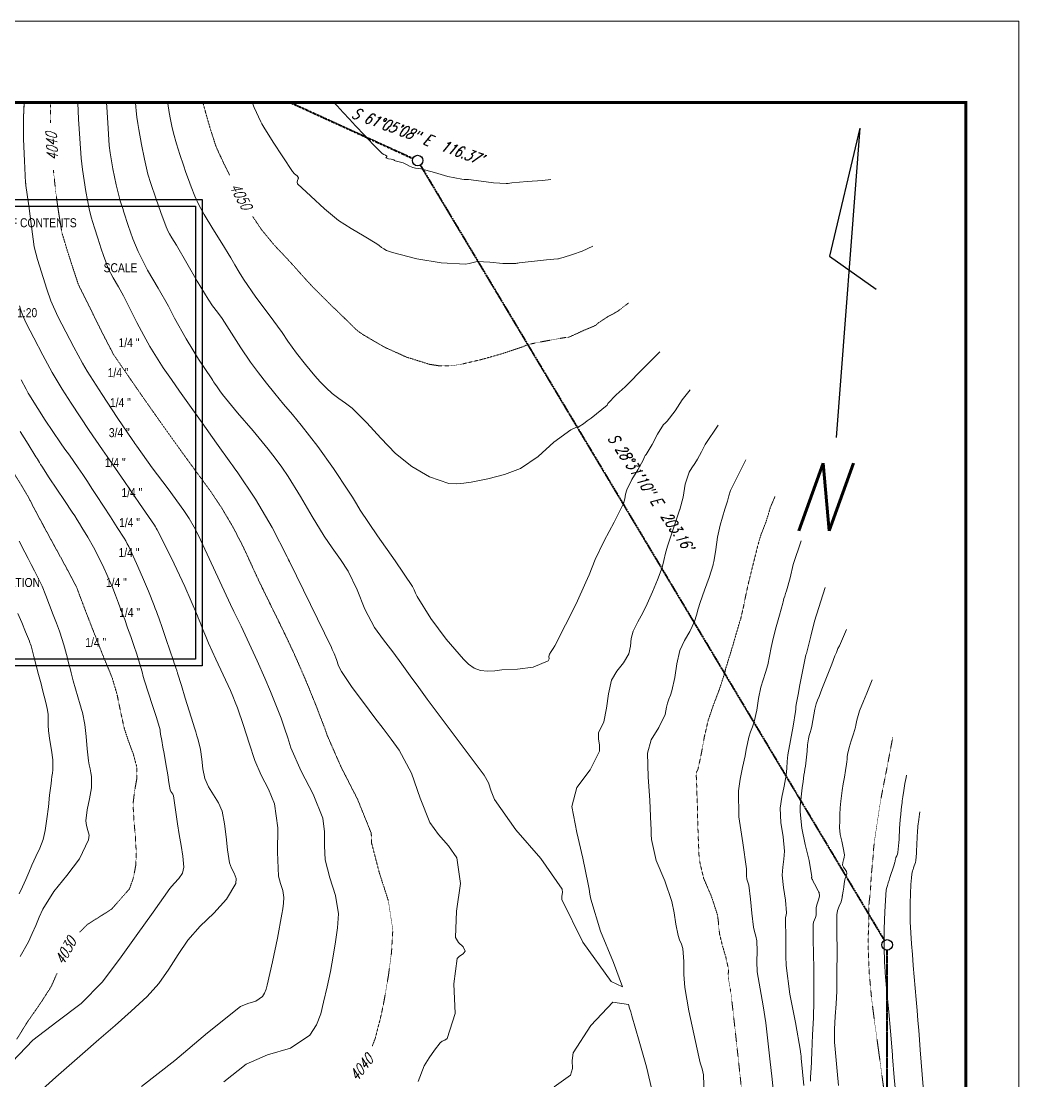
# Model space of a CAD drawing. Header units: inches. Extents: x 2775 to 17527, y 515 to 14737.
# Drawn here: x 7721 to 10382, y 5847 to 8675 of the extents above; entities that cross this region are included whole.
import ezdxf
from ezdxf.enums import TextEntityAlignment as Align

# ---------------------------------------------------------------- set-up
doc = ezdxf.new("R2010")
doc.units = ezdxf.units.IN
doc.header["$LTSCALE"] = 0.5
doc.header["$MEASUREMENT"] = 0
for name, pattern in [('CENTER', [2, 1.25, -0.25, 0.25, -0.25]), ('HIDDEN', [0.375, 0.25, -0.125]), ('HIDDEN2', [0.1875, 0.125, -0.0625]), ('PHANTOM', [2.5, 1.25, -0.25, 0.25, -0.25, 0.25, -0.25])]:
    doc.linetypes.add(name, pattern=pattern)
doc.layers.get('0').update_dxf_attribs({"linetype": 'CONTINUOUS'})
for name, color, linetype, lineweight in [('GRID', 1, 'CENTER', 35), ('V-BNDY', 3, 'PHANTOM', 40), ('VX-TOPO-MAJR', 1, 'HIDDEN', 20), ('VX-TOPO-MINR', 7, 'CONTINUOUS', 5)]:
    doc.layers.add(name, color=color, linetype=linetype, lineweight=lineweight)
for name, color, linetype in [('TEXT', 7, 'CONTINUOUS'), ('TITLE BLOCK', 7, 'CONTINUOUS'), ('VX-PINS', 7, 'HIDDEN2')]:
    doc.layers.add(name, color=color, linetype=linetype)
doc.styles.add('ARCHENTLTD', font='technical.ttf', dxfattribs={"height": 6})
doc.styles.add('EXIST', font='romans.shx', dxfattribs={"width": 0.75, "oblique": 20, "height": 12})

# ---------------------------------------------------------------- blocks, each defined once
blk = doc.blocks.new('F-LGPIN')
at = {"linetype": 'Continuous'}
blk.add_circle((0, 0), 0.0391, dxfattribs=at)

msp = doc.modelspace()

# ---------------------------------------------------------------- linework, layer by layer
at = {"layer": 'GRID', "color": 7, "linetype": 'Continuous', "ltscale": 75}
msp.add_line((9957.621, 8389.612), (9957.621, 8389.612), dxfattribs=at)
at = {"layer": 'TEXT', "color": 7, "linetype": 'Continuous', "ltscale": 75}
for p, q in [((9957.621, 8389.612), (9876.685, 8048.138)), ((9957.621, 8389.612), (9894.571, 7563.687)), ((9876.685, 8048.138), (10000.927, 7960.252))]:
    msp.add_line(p, q, dxfattribs=at)
at = {"layer": 'TEXT', "color": 7, "lineweight": 30, "ltscale": 75, "elevation": 3722.47}
for points in [[(7218.007, 8199.381), (8203.409, 8199.381), (8203.409, 6954.713), (7218.007, 6954.713)], [(7236.007, 8181.381), (8185.409, 8181.381), (8185.409, 6972.713), (7236.007, 6972.713)]]:
    msp.add_lwpolyline(points, close=True, dxfattribs=at)
at = {"layer": 'TITLE BLOCK', "color": 7, "linetype": 'Continuous', "lineweight": 0, "ltscale": 0.5}
for p, q in [((5101.51, 8675.201, 48504.865), (10381.605, 8675.201, 48504.865)), ((10381.605, 8675.201, 48504.865), (10381.605, 515.307, 48504.865))]:
    msp.add_line(p, q, dxfattribs=at)
at = {"layer": 'TITLE BLOCK', "color": 7, "linetype": 'Continuous', "lineweight": 30, "ltscale": 0.5, "const_width": 7.906, "elevation": 48504.865}
msp.add_lwpolyline([(5401.292, 1417.014), (10240.407, 1417.014), (10240.407, 658.065), (5244.269, 658.065), (5244.269, 8458.214), (10240.407, 8458.214), (10240.407, 1417.014)], dxfattribs=at)
at = {"layer": 'V-BNDY'}
for p, q in [((8438.626, 8458.167), (8765.252, 8308.99)), ((8785.098, 8291.062), (10023.02, 6221.553)), ((10029.327, 6195.668), (10029.327, 4150.394))]:
    msp.add_line(p, q, dxfattribs=at)
at = {"layer": 'VX-TOPO-MAJR'}
for points in [[(7799.004, 8459.798), (7798.508, 8451.351), (7798.512, 8419.245), (7799.212, 8403.678)], [(8205.052, 8459.692), (8212.505, 8431.535), (8225.712, 8385.856), (8240.367, 8340.545), (8240.432, 8340.366), (8240.503, 8340.19), (8240.579, 8340.015), (8259.016, 8299.832), (8276.449, 8264.329)], [(7816.301, 6133.789), (7800.051, 6097.453), (7770.054, 6050.853), (7737.872, 6005.163), (7708.654, 5958.001)]]:
    msp.add_lwpolyline(points, dxfattribs=at)
at = {"layer": 'VX-TOPO-MAJR', "flags": 128}
for points in [[(7806.691, 8277.179), (7806.801, 8275.713), (7812.376, 8222.498), (7819.767, 8169.472), (7828.297, 8116.555), (7828.8, 8113.718), (7829.386, 8110.9), (7830.098, 8108.107), (7843.895, 8062.074), (7858.616, 8016.421), (7873.74, 7970.864), (7873.776, 7970.755), (7873.813, 7970.646), (7873.856, 7970.538), (7873.935, 7970.385), (7874.024, 7970.237), (7874.109, 7970.087), (7904.288, 7909.893), (7933.902, 7849.356), (7964.926, 7789.515), (7966.736, 7786.321), (7968.642, 7783.185), (7970.654, 7780.116), (8011.005, 7721.242), (8051.666, 7662.616), (8092.757, 7604.288), (8111.34, 7578.193), (8129.959, 7552.125), (8148.599, 7526.074), (8174.132, 7490.985), (8199.895, 7456.062), (8225.435, 7420.942), (8257.059, 7373.659), (8285.836, 7324.57), (8311.917, 7273.994), (8327.214, 7241.269), (8342.121, 7208.386), (8357.392, 7175.679), (8380.74, 7127.848), (8404.224, 7080.077), (8427.463, 7032.181), (8439.602, 7006.399), (8451.452, 6980.484), (8463.088, 6954.459), (8486.752, 6898.99), (8509.186, 6843.028), (8530.883, 6786.778), (8532.788, 6781.328), (8534.532, 6775.822), (8536.329, 6770.346), (8574.575, 6683.266), (8618.019, 6598.056), (8653.667, 6509.624), (8655.003, 6500.285), (8654.898, 6490.722), (8655.351, 6481.276), (8675.344, 6404.123), (8700.076, 6327.394), (8711.891, 6249.801), (8708.425, 6189.626), (8700.383, 6129.246), (8690.088, 6068.757), (8686.534, 6049.839), (8682.612, 6031.131), (8678.362, 6012.43), (8665.235, 5961.043), (8656.683, 5938.282)], [(7438.56, 8247.445), (7439.369, 8229.132), (7440.513, 8200.276), (7441.077, 8178.1), (7441.602, 8155.922), (7442.22, 8133.74), (7442.684, 8123.054), (7443.352, 8112.379), (7444.152, 8101.716), (7447.155, 8068.538), (7450.713, 8035.406), (7454.538, 8002.296), (7458.157, 7974.428), (7462.416, 7946.652), (7467.185, 7918.93), (7470.642, 7902.094), (7475.201, 7885.531), (7481.267, 7869.415), (7500.356, 7827.597), (7520.354, 7786.462), (7541.068, 7745.66), (7555.795, 7717.06), (7570.626, 7688.531), (7585.773, 7660.158), (7606.394, 7623.054), (7627.544, 7586.263), (7649.025, 7549.663), (7678.332, 7503.19), (7708.528, 7457.259), (7736.814, 7410.198), (7745.814, 7393.284), (7754.592, 7376.253), (7763.433, 7359.26), (7798.371, 7294.664), (7833.653, 7230.235), (7868.165, 7165.312), (7868.782, 7163.99), (7869.319, 7162.632), (7869.814, 7161.259), (7870.462, 7159.307), (7871.083, 7157.347), (7871.751, 7155.404), (7894.21, 7096.169), (7917.174, 7037.125), (7940.352, 6978.175), (7948.143, 6959.351), (7956.157, 6940.615), (7963.73, 6921.691), (7976.559, 6877.586), (7985.75, 6832.403), (7995.581, 6787.634), (8006.832, 6753.552), (8019.458, 6719.675), (8028.877, 6685.392), (8028.915, 6652.56), (8022.867, 6619.121), (8019.055, 6585.761), (8021.3, 6541.541), (8025.406, 6497.135), (8027.749, 6452.638), (8026.075, 6421.226), (8020.278, 6390.218), (8009.739, 6359.677), (7961.789, 6305.15), (7897.903, 6264.778), (7876.726, 6243.657)], [(8338.18, 8153.696), (8361.557, 8118.92), (8395.686, 8077.528), (8409.409, 8062.952), (8423.207, 8048.5), (8436.858, 8033.918), (8458.566, 8009.733), (8480.189, 7985.459), (8502.331, 7961.665), (8535.183, 7928.807), (8568.642, 7896.56), (8601.986, 7864.212), (8605.314, 7860.861), (8608.615, 7857.482), (8611.948, 7854.125), (8619.033, 7847.964), (8626.692, 7842.492), (8634.709, 7837.291), (8690.365, 7804.86), (8748.276, 7778.623), (8810.05, 7759.346), (8837.823, 7755.052), (8865.514, 7755.177), (8892.671, 7759.156), (8948.435, 7772.241), (9003.867, 7787.814), (9058.73, 7806.184), (9062.96, 7808.03), (9067.106, 7810.018), (9071.401, 7811.584), (9081.345, 7814.008), (9091.343, 7816.157), (9101.381, 7818.138), (9124.158, 7822.419), (9146.954, 7826.542), (9169.764, 7830.548), (9173.416, 7830.838), (9177.091, 7830.966), (9180.66, 7831.692), (9194.089, 7837.268), (9207.147, 7843.425), (9220.228, 7849.491), (9231.077, 7854.089), (9241.97, 7858.617), (9252.779, 7863.355), (9255.154, 7865.078), (9257.176, 7867.324), (9259.246, 7869.416), (9284.207, 7885.754), (9310.99, 7900.366), (9340.163, 7922.665)], [(9649.613, 5589.565), (9649.059, 5599.277), (9648.866, 5610.071), (9648.94, 5620.87), (9648.91, 5631.672), (9647.894, 5693.447), (9646.242, 5755.187), (9642.526, 5816.789), (9640.319, 5840.566), (9637.855, 5864.326), (9635.308, 5888.078), (9628.47, 5951.227), (9621.451, 6014.351), (9614.297, 6077.448), (9612.109, 6092.082), (9609.421, 6106.649), (9607.011, 6121.241), (9606.65, 6130.054), (9607.012, 6138.931), (9606.657, 6147.745), (9600.027, 6177.942), (9591.07, 6207.722), (9583.654, 6237.714), (9581.562, 6254.756), (9580.218, 6271.97), (9578.091, 6289.012), (9561.921, 6338.795), (9540.997, 6387.558), (9529.065, 6437.972), (9526.15, 6508.08), (9524.217, 6578.288), (9521.986, 6648.479), (9521.644, 6654.879), (9521.257, 6661.277), (9521.017, 6667.683), (9522.023, 6671.274), (9524.137, 6674.63), (9525.82, 6678.118), (9535.095, 6721.735), (9543.025, 6765.921), (9553.198, 6809.434), (9567.781, 6851.986), (9583.854, 6894.176), (9597.635, 6937.011), (9598.151, 6939.597), (9598.553, 6942.213), (9599.123, 6944.787), (9605.594, 6966.027), (9612.222, 6987.224), (9618.691, 7008.465), (9624.787, 7029.45), (9630.812, 7050.46), (9636.921, 7071.441), (9637.865, 7074.208), (9638.892, 7076.948), (9639.784, 7079.731), (9647.506, 7113.133), (9654.186, 7146.775), (9661.583, 7180.249), (9668.227, 7206.71), (9674.883, 7233.169), (9681.549, 7259.626), (9683.923, 7269.032), (9686.307, 7278.436), (9688.718, 7287.834), (9694.128, 7304.818), (9700.62, 7321.465), (9706.986, 7338.112), (9713.477, 7358.458), (9719.467, 7379.011), (9731.465, 7406.492)], [(10045.532, 6764.617), (10042.464, 6748.201), (10035.666, 6712.093), (10028.749, 6676.01), (10028.057, 6672.483), (10027.365, 6668.955), (10026.676, 6665.428), (10021.128, 6637.446), (10015.692, 6609.444), (10010.81, 6581.343), (10009.967, 6575.818), (10009.161, 6570.288), (10008.352, 6564.758), (10004.339, 6538.206), (10000.301, 6511.658), (9996.357, 6485.093), (9994.265, 6465.496), (9992.949, 6445.812), (9991.356, 6426.155), (9990.777, 6420.889), (9990.182, 6415.624), (9989.608, 6410.357), (9989.317, 6407.511), (9989.041, 6404.663), (9988.781, 6401.814), (9987.579, 6385.003), (9986.675, 6368.169), (9985.655, 6351.349), (9984.395, 6339.534), (9982.857, 6327.741), (9981.829, 6315.906), (9981.753, 6307.846), (9981.96, 6299.784), (9982.067, 6291.727), (9981.202, 6262.121), (9979.974, 6232.504), (9979.632, 6202.893), (9982.635, 6135.605), (9988.755, 6068.454), (9997.187, 6001.569), (9998.792, 5990.523), (10000.44, 5979.484), (10002.012, 5968.434), (10012.26, 5893.526), (10022.38, 5818.599), (10031.825, 5743.586), (10032.137, 5740.95), (10032.447, 5738.314), (10032.757, 5735.678), (10032.897, 5734.486), (10033.036, 5733.293), (10033.176, 5732.1), (10042.196, 5654.258), (10050.695, 5576.364), (10058.122, 5498.389), (10062.521, 5431.613), (10064.501, 5379.266)]]:
    msp.add_lwpolyline(points, dxfattribs=at)
at = {"layer": 'VX-TOPO-MINR', "ltscale": 50}
for points in [[(7728.945, 8458.897), (7726.58, 8418.581), (7726.586, 8360.338), (7729.201, 8302.194), (7732.5, 8244.076), (7732.531, 8243.357), (7732.568, 8242.639), (7732.637, 8241.925), (7732.873, 8240.156), (7733.113, 8238.389), (7733.353, 8236.621), (7740.716, 8182.07), (7748.108, 8127.524), (7755.656, 8072.996), (7759.274, 8055.995), (7764.406, 8039.312), (7769.75, 8022.673), (7779.065, 7991.127), (7788.79, 7959.744), (7800, 7928.8), (7818.703, 7886.835), (7839.541, 7845.966), (7861.16, 7805.447), (7872.515, 7783.837), (7884.075, 7762.365), (7896.45, 7741.351), (7936.316, 7679.073), (7977.053, 7617.423), (8018.416, 7556.191), (8019.323, 7554.858), (8020.231, 7553.527), (8021.141, 7552.196), (8023.701, 7548.467), (8026.268, 7544.742), (8028.838, 7541.02), (8070.264, 7483.502), (8112.724, 7426.716), (8154.374, 7369.253), (8168.724, 7347.547), (8181.936, 7325.146), (8193.916, 7302.064), (8222.475, 7240.97), (8250.304, 7179.581), (8278.813, 7118.522), (8288.198, 7099.296), (8297.637, 7080.094), (8306.979, 7060.842), (8328.735, 7014.632), (8349.974, 6968.184), (8370.831, 6921.538), (8385.927, 6886.15), (8400.239, 6850.448), (8414.082, 6814.562), (8423.188, 6788.514), (8431.525, 6762.191), (8440.117, 6736.014), (8467.722, 6673.161), (8499.08, 6611.657), (8524.81, 6547.828), (8530.031, 6511.331), (8529.62, 6473.955), (8531.392, 6437.043), (8543.844, 6388.99), (8559.247, 6341.202), (8566.606, 6292.876), (8564.447, 6255.397), (8559.439, 6217.791), (8553.027, 6180.118), (8545.268, 6138.827), (8536.71, 6097.995), (8527.434, 6057.178), (8519.522, 6026.209), (8508.327, 5996.413), (8490.708, 5968.895), (8438.735, 5934.08), (8377.485, 5915.923), (8320.659, 5891.313), (8261.414, 5844.534)], [(7871.545, 8456.893), (7873.85, 8413.954), (7877.063, 8361.699), (7880.965, 8309.502), (7884.089, 8279.685), (7888.23, 8249.975), (7893.009, 8220.325), (7897.089, 8197.347), (7901.833, 8174.523), (7907.597, 8151.903), (7916.036, 8123.748), (7925.04, 8095.825), (7934.291, 8067.96), (7940.096, 8050.242), (7946.154, 8032.625), (7953.076, 8015.307), (7965.838, 7990.511), (7980.15, 7966.56), (7993.959, 7942.36), (8011.715, 7906.944), (8029.139, 7871.327), (8047.393, 7836.119), (8063.919, 7806.939), (8081.331, 7778.293), (8099.716, 7750.259), (8121.2, 7718.911), (8142.85, 7687.696), (8164.729, 7656.64), (8202.951, 7602.969), (8241.245, 7549.353), (8279.584, 7495.771), (8285.204, 7488.048), (8290.874, 7480.361), (8296.496, 7472.631), (8345.284, 7399.684), (8389.68, 7323.951), (8429.917, 7245.925), (8431.954, 7241.568), (8433.938, 7237.191), (8435.971, 7232.837), (8473.282, 7156.4), (8510.811, 7080.059), (8547.948, 7003.52), (8550.459, 6998.161), (8552.91, 6992.774), (8555.346, 6987.381), (8561.51, 6971.116), (8567.235, 6954.659), (8574.863, 6939.107), (8603.503, 6897.125), (8633.773, 6856.484), (8664.254, 6815.995), (8685.762, 6787.294), (8707.416, 6758.703), (8728.793, 6729.911), (8761.492, 6668.296), (8785.024, 6601.477), (8810.996, 6536.817), (8833.45, 6504.547), (8860.035, 6474.236), (8882.339, 6441.827), (8892.537, 6373.87), (8881.338, 6300.217), (8879.106, 6229.58), (8887.219, 6216.424), (8899.298, 6204.42), (8904.825, 6192.599), (8899.624, 6185.879), (8890.161, 6180.073), (8883.244, 6173.677), (8875.107, 6106.016), (8877.999, 6026.813), (8856.788, 5959.53), (8850.868, 5955.562), (8843.774, 5952.789), (8837.87, 5948.686), (8822.77, 5928.857), (8808.65, 5908.121), (8795.622, 5886.747), (8779.214, 5845.083)], [(7948.201, 8458.281), (7949.668, 8432.072), (7952.235, 8389.024), (7953.148, 8373.776), (7954.099, 8358.53), (7955.13, 8343.291), (7955.768, 8336.869), (7956.676, 8330.476), (7957.722, 8324.095), (7965.377, 8280.975), (7974.279, 8238.145), (7985.097, 8195.7), (7988.177, 8185.422), (7991.464, 8175.228), (7994.841, 8165.056), (8006.415, 8129.73), (8018.494, 8094.605), (8032.295, 8060.076), (8057.74, 8010.636), (8086.276, 7962.884), (8113.81, 7914.634), (8119.143, 7903.996), (8124.376, 7893.298), (8129.859, 7882.722), (8161.102, 7827.556), (8194.021, 7773.401), (8228.777, 7720.401), (8231.4, 7716.584), (8234.043, 7712.783), (8236.701, 7708.991), (8243.747, 7699), (8250.84, 7689.045), (8258.01, 7679.145), (8297.529, 7629.685), (8339.132, 7581.857), (8379.617, 7533.093), (8397.872, 7509.061), (8415.54, 7484.608), (8432.487, 7459.64), (8465.308, 7406.967), (8496.929, 7353.576), (8529.139, 7300.606), (8550.181, 7269.273), (8572, 7238.417), (8593.08, 7207.112), (8617.239, 7157.429), (8637.303, 7105.447), (8663.352, 7056.983), (8687.48, 7024.18), (8711.835, 6991.549), (8736.007, 6958.785), (8758.538, 6927.766), (8781.056, 6896.735), (8803.585, 6865.714), (8854.119, 6797.835), (8905.323, 6730.447), (8955.874, 6662.585), (8966.763, 6642.067), (8974.6, 6619.816), (8983.248, 6598.283), (9039.923, 6516.831), (9107.026, 6440.324), (9163.325, 6358.519), (9164.497, 6349.728), (9162.881, 6340.195), (9162.903, 6330.85), (9218.57, 6216.945), (9294.382, 6112.38), (9324.824, 6098.029), (9300.845, 6162.949), (9266.304, 6246.068), (9240.304, 6331.551), (9237.802, 6345.105), (9235.348, 6358.664), (9232.847, 6372.213), (9218.475, 6441.303), (9203.149, 6510.203), (9189.344, 6579.086), (9202.382, 6629.631), (9238.236, 6677.067), (9263.421, 6726.409), (9262.947, 6742.647), (9260.185, 6759.469), (9260.934, 6775.716), (9265.031, 6785.591), (9270.191, 6795.194), (9274.412, 6805.003), (9281.935, 6841.816), (9286.91, 6879.771), (9295.498, 6916.478), (9309.357, 6940.555), (9327.265, 6962.852), (9341.354, 6986.8), (9345.744, 7006.875), (9348.114, 7027.704), (9353.409, 7047.542), (9365.524, 7071.933), (9378.475, 7096.005), (9390.507, 7120.503), (9404.555, 7152.387), (9418.009, 7184.534), (9429.925, 7217.297), (9435.089, 7236.086), (9439.413, 7255.09), (9444.307, 7273.916), (9454.86, 7306.1), (9466.098, 7338.098), (9476.878, 7370.2), (9476.972, 7370.573), (9477.049, 7370.952), (9477.144, 7371.326), (9477.232, 7371.511), (9477.346, 7371.685), (9477.445, 7371.866), (9486.139, 7404.909), (9491.877, 7439.188), (9502.624, 7471.522), (9509.705, 7483.377), (9517.49, 7494.836), (9525.008, 7506.35), (9535.559, 7525.712), (9545.441, 7545.587), (9580.06, 7596.908)], [(8025.231, 8457.517), (8027.259, 8435.601), (8029.282, 8418.979), (8031.666, 8402.394), (8034.364, 8385.84), (8041.34, 8346.099), (8049.155, 8306.561), (8058.627, 8267.339), (8061.11, 8258.751), (8063.805, 8250.243), (8066.602, 8241.76), (8079.584, 8203.164), (8093.021, 8164.754), (8107.115, 8126.531), (8109.764, 8120.003), (8112.741, 8113.624), (8116.102, 8107.437), (8122.189, 8097.401), (8128.404, 8087.459), (8134.54, 8077.474), (8162.622, 8029.321), (8190.383, 7980.954), (8219.062, 7933.133), (8231.147, 7915.648), (8244.072, 7898.734), (8256.648, 7881.589), (8281.886, 7842.635), (8306.494, 7803.227), (8332.458, 7764.726), (8353.516, 7736.565), (8375.173, 7708.872), (8397.173, 7681.444), (8420.549, 7653.252), (8444.21, 7625.302), (8467.48, 7597.003), (8511.503, 7539.746), (8553.618, 7481.098), (8594.009, 7421.218), (8604.517, 7404.353), (8614.641, 7387.26), (8624.954, 7370.3), (8670.855, 7301.949), (8718.452, 7234.639), (8764.436, 7166.35), (8768.953, 7157.653), (8772.741, 7148.548), (8776.951, 7139.614), (8813.241, 7080.97), (8854.454, 7025.823), (8900.669, 6972.401), (8913.845, 6959.145), (8928.488, 6948.312), (8945.401, 6941.727), (8964.603, 6939.993), (8983.633, 6941.389), (9002.581, 6943.617), (9044.384, 6946.152), (9085.854, 6951.338), (9126.102, 6967.933), (9128.775, 6972.947), (9128.469, 6979.474), (9129.418, 6985.465), (9134.372, 6992.985), (9139.589, 7000.447), (9144.254, 7008.217), (9172.796, 7064.15), (9200.663, 7120.499), (9226.973, 7177.606), (9235.344, 7197.799), (9243.329, 7218.141), (9251.563, 7238.353), (9275.969, 7288.622), (9302.586, 7337.932), (9327.312, 7388.022), (9330.703, 7400.103), (9332.658, 7412.689), (9335.993, 7424.79), (9349.749, 7451.585), (9365.37, 7477.535), (9380.029, 7503.771), (9381.653, 7507.866), (9383.049, 7512.092), (9384.827, 7516.14), (9385.791, 7517.117), (9387.023, 7517.867), (9388.084, 7518.76), (9403.816, 7544.925), (9417.605, 7572.826), (9434.247, 7598.487), (9437.42, 7601.78), (9440.827, 7604.892), (9444.122, 7608.077), (9464.969, 7635.164), (9483.631, 7664.22), (9505.183, 7691.077)], [(8337.647, 8456.296), (8341.943, 8445), (8359.572, 8406.2), (8362.26, 8401.351), (8365.155, 8396.638), (8368.107, 8391.952), (8393.197, 8352.326), (8418.718, 8313.029), (8444.346, 8274.021), (8450.024, 8268.169), (8456.363, 8262.792), (8460.11, 8256.699), (8460.031, 8255.949), (8459.697, 8255.155), (8459.398, 8254.358), (8457.977, 8249.849), (8456.757, 8245.27), (8457.243, 8241.11), (8457.344, 8241.01), (8457.488, 8240.941), (8457.623, 8240.863), (8493.585, 8208.11), (8529.301, 8174.383), (8567.318, 8143.625), (8601.026, 8121.967), (8635.6, 8101.58), (8669.666, 8080.555), (8675.79, 8076.158), (8681.802, 8071.57), (8688.062, 8067.241), (8695.426, 8063.431), (8703.182, 8060.553), (8711.263, 8058.093), (8775.992, 8041.331), (8840.631, 8030.27), (8905.421, 8026.38), (8915.872, 8028.144), (8926.208, 8031.496), (8936.661, 8033.62), (8971.04, 8032.161), (9005.608, 8028.379), (9039.887, 8028.681), (9042.778, 8029.191), (9045.665, 8029.796), (9048.572, 8030.257), (9073.005, 8032.82), (9097.442, 8035.365), (9121.875, 8037.952), (9131.851, 8039.032), (9141.827, 8040.116), (9151.803, 8041.198), (9153.018, 8041.291), (9154.234, 8041.365), (9155.445, 8041.503), (9159.009, 8042.318), (9162.505, 8043.407), (9165.998, 8044.534), (9191.572, 8052.665), (9217.013, 8061.065), (9245.17, 8074.335)], [(8552.747, 8460.827), (8563.536, 8449.181), (8579.892, 8431.258), (8596.284, 8413.376), (8612.707, 8395.515), (8636.082, 8370.703), (8659.866, 8346.287), (8683.692, 8322.171), (8687.712, 8319.408), (8692.29, 8317.332), (8696.383, 8314.971), (8695.918, 8313.517), (8693.982, 8311.728), (8693.641, 8310.336), (8700.259, 8308.094), (8707.573, 8307.246), (8714.217, 8305.404), (8715.469, 8304.531), (8716.713, 8303.528), (8718.059, 8302.737), (8725.237, 8300.715), (8732.674, 8299.338), (8739.87, 8297.403), (8748.417, 8293.053), (8756.766, 8288.047), (8765.609, 8284.368), (8772.495, 8283.126), (8779.474, 8282.337), (8786.379, 8281.266), (8822.721, 8271.511), (8858.948, 8260.751), (8895.803, 8253.225), (8901.787, 8252.787), (8907.791, 8252.638), (8913.779, 8252.38), (8947.245, 8248.227), (8980.712, 8243.425), (9014.258, 8241.931), (9019.186, 8242.35), (9024.099, 8242.979), (9029.019, 8243.532), (9070.211, 8246.995), (9111.415, 8250.442), (9133.321, 8252.916)], [(7728.621, 8453.361), (7726.58, 8418.581), (7726.586, 8360.338), (7729.201, 8302.194), (7732.5, 8244.076), (7732.531, 8243.357), (7732.568, 8242.639), (7732.637, 8241.925), (7732.873, 8240.156), (7733.113, 8238.389), (7733.353, 8236.621), (7740.716, 8182.07), (7748.108, 8127.524), (7755.656, 8072.996), (7759.274, 8055.995), (7764.406, 8039.312), (7769.75, 8022.673), (7779.065, 7991.127), (7788.79, 7959.744), (7800, 7928.8), (7818.703, 7886.835), (7839.541, 7845.966), (7861.16, 7805.447), (7872.515, 7783.837), (7884.075, 7762.365), (7896.45, 7741.351), (7936.316, 7679.073), (7977.053, 7617.423), (8018.416, 7556.191), (8019.323, 7554.858), (8020.231, 7553.527), (8021.141, 7552.196), (8023.701, 7548.467), (8026.268, 7544.742), (8028.838, 7541.02), (8070.264, 7483.502), (8112.724, 7426.716), (8154.374, 7369.253), (8168.724, 7347.547), (8181.936, 7325.146), (8193.916, 7302.064), (8222.475, 7240.97), (8250.304, 7179.581), (8278.813, 7118.522), (8288.198, 7099.296), (8297.637, 7080.094), (8306.979, 7060.842), (8328.735, 7014.632), (8349.974, 6968.184), (8370.831, 6921.538), (8385.927, 6886.15), (8400.239, 6850.448), (8414.082, 6814.562), (8423.188, 6788.514), (8431.525, 6762.191), (8440.117, 6736.014), (8467.722, 6673.161), (8499.08, 6611.657), (8524.81, 6547.828), (8530.031, 6511.331), (8529.62, 6473.955), (8531.392, 6437.043), (8543.844, 6388.99), (8559.247, 6341.202), (8566.606, 6292.876), (8564.447, 6255.397), (8559.439, 6217.791), (8553.027, 6180.118), (8545.268, 6138.827), (8536.71, 6097.995), (8527.434, 6057.178), (8519.522, 6026.209), (8508.327, 5996.413), (8490.708, 5968.895), (8438.735, 5934.08), (8377.485, 5915.923), (8320.659, 5891.313), (8261.414, 5844.534)], [(8111.701, 8455.102), (8115.515, 8431.7), (8118.756, 8413.234), (8122.387, 8394.863), (8126.788, 8376.639), (8135.115, 8347.847), (8144.147, 8319.321), (8153.525, 8290.883), (8160.004, 8271.62), (8166.71, 8252.45), (8173.744, 8233.374), (8183.974, 8208.161), (8195.472, 8183.523), (8208.454, 8159.627), (8231.966, 8120.863), (8255.969, 8082.465), (8279.666, 8043.9), (8290.852, 8024.72), (8301.909, 8005.455), (8313.332, 7986.407), (8346.595, 7938.284), (8382.168, 7891.732), (8416.78, 7844.544), (8421.905, 7836.73), (8426.904, 7828.825), (8432.048, 7821.007), (8454.768, 7789.532), (8478.683, 7758.971), (8503.533, 7729.012), (8518.39, 7712.454), (8534.031, 7696.708), (8550.338, 7681.62), (8567.708, 7668.01), (8585.906, 7655.465), (8603.511, 7642.293), (8642.866, 7603.637), (8679.575, 7561.854), (8719.213, 7521.747), (8762.631, 7487.09), (8809.688, 7459.188), (8861.557, 7441.703), (8881.416, 7440.031), (8901.196, 7441.813), (8920.728, 7445.205), (8965.308, 7453.822), (9009.446, 7464.918), (9052.578, 7481.139), (9099.557, 7512.912), (9141.281, 7551.412), (9186.648, 7584.491), (9192.499, 7587.347), (9198.485, 7589.881), (9204.575, 7592.13), (9206.176, 7592.445), (9207.812, 7592.637), (9209.326, 7593.169), (9220.112, 7600.381), (9230.411, 7608.137), (9240.62, 7616.084), (9255.133, 7627.262), (9269.437, 7638.611), (9283.355, 7650.472), (9284.302, 7651.782), (9284.98, 7653.306), (9285.81, 7654.711), (9307.786, 7677.523), (9331.393, 7699.08), (9354.216, 7721.147), (9356.288, 7723.839), (9358.142, 7726.727), (9424.398, 7792.676)], [(7716.514, 7915.85), (7721.003, 7901.364), (7726.177, 7887.081), (7734.81, 7867.711), (7744.429, 7848.846), (7754.407, 7830.143), (7778.71, 7783.896), (7803.449, 7737.942), (7829.934, 7692.968), (7853.601, 7655.995), (7877.785, 7619.396), (7902.341, 7583.044), (7920.148, 7556.909), (7937.969, 7530.784), (7955.803, 7504.67), (7995.865, 7446.41), (8036.072, 7388.25), (8076.127, 7329.963), (8078.69, 7325.933), (8081.046, 7321.775), (8083.279, 7317.54), (8121.363, 7242.172), (8157.431, 7165.96), (8190.719, 7088.497), (8193.119, 7082.359), (8195.456, 7076.199), (8197.855, 7070.063), (8205.339, 7051.647), (8212.923, 7033.272), (8220.661, 7014.961), (8239.655, 6972.713), (8259.348, 6930.778), (8278.573, 6888.617), (8285.074, 6873.3), (8291.279, 6857.863), (8297.28, 6842.347), (8313.589, 6795.699), (8328.517, 6748.56), (8343.905, 6701.681), (8360.87, 6663.055), (8380.141, 6625.258), (8395.953, 6586.032), (8405.06, 6522.377), (8404.343, 6457.189), (8407.433, 6392.809), (8412.344, 6373.857), (8418.419, 6355.01), (8421.321, 6335.95), (8420.47, 6321.169), (8418.494, 6306.337), (8415.966, 6291.479), (8404.003, 6227.814), (8390.807, 6164.859), (8376.505, 6101.926), (8373.81, 6091.375), (8369.996, 6081.224), (8363.993, 6071.849), (8346.287, 6059.988), (8325.42, 6053.803), (8306.06, 6045.418), (8217.402, 5975.416), (8130.641, 5901.059), (8041.32, 5831.753)], [(7716.514, 7915.85), (7721.003, 7901.364), (7726.177, 7887.081), (7734.81, 7867.711), (7744.429, 7848.846), (7754.407, 7830.143), (7778.71, 7783.896), (7803.449, 7737.942), (7829.934, 7692.968), (7853.601, 7655.995), (7877.785, 7619.396), (7902.341, 7583.044), (7920.148, 7556.909), (7937.969, 7530.784), (7955.803, 7504.67), (7995.865, 7446.41), (8036.072, 7388.25), (8076.127, 7329.963), (8078.69, 7325.933), (8081.046, 7321.775), (8083.279, 7317.54), (8121.363, 7242.172), (8157.431, 7165.96), (8190.719, 7088.497), (8193.119, 7082.359), (8195.456, 7076.199), (8197.855, 7070.063), (8205.339, 7051.647), (8212.923, 7033.272), (8220.661, 7014.961), (8239.655, 6972.713), (8259.348, 6930.778), (8278.573, 6888.617), (8285.074, 6873.3), (8291.279, 6857.863), (8297.28, 6842.347), (8313.589, 6795.699), (8328.517, 6748.56), (8343.905, 6701.681), (8360.87, 6663.055), (8380.141, 6625.258), (8395.953, 6586.032), (8405.06, 6522.377), (8404.343, 6457.189), (8407.433, 6392.809), (8412.344, 6373.857), (8418.419, 6355.01), (8421.321, 6335.95), (8420.47, 6321.169), (8418.494, 6306.337), (8415.966, 6291.479), (8404.003, 6227.814), (8390.807, 6164.859), (8376.505, 6101.926), (8373.81, 6091.375), (8369.996, 6081.224), (8363.993, 6071.849), (8346.287, 6059.988), (8325.42, 6053.803), (8306.06, 6045.418), (8217.402, 5975.416), (8130.641, 5901.059), (8041.32, 5831.753)], [(9542.184, 5807.297), (9540.643, 5863.219), (9536.651, 5879.054), (9532.071, 5894.777), (9527.933, 5910.594), (9514.503, 5972.086), (9501.909, 6033.813), (9490.4, 6095.688), (9487.88, 6130.493), (9488.268, 6165.655), (9485.354, 6200.404), (9481.704, 6212.07), (9476.826, 6223.402), (9472.848, 6234.957), (9466.927, 6265.206), (9462.032, 6295.785), (9456.146, 6326.034), (9437.049, 6380.808), (9414.71, 6434.9), (9401.924, 6490.785), (9401.284, 6504.647), (9400.933, 6518.537), (9400.523, 6532.424), (9397.151, 6595.5), (9393.341, 6658.562), (9390.975, 6721.7), (9400.888, 6757.098), (9421.723, 6790.179), (9438.31, 6824.555), (9440.426, 6834.521), (9442.235, 6844.617), (9444.566, 6854.558), (9448.298, 6865.702), (9452.407, 6876.753), (9456.173, 6887.883), (9463.884, 6923.726), (9469.379, 6960.215), (9477.62, 6995.947), (9489.689, 7021.872), (9504.555, 7046.678), (9516.601, 7072.611), (9521.628, 7089.584), (9526.328, 7106.677), (9531.374, 7123.646), (9543.15, 7156.948), (9555.376, 7190.136), (9565.979, 7223.832), (9566.239, 7224.943), (9566.464, 7226.062), (9566.704, 7227.177), (9567.126, 7228.869), (9567.562, 7230.559), (9567.981, 7232.252), (9573.633, 7265.019), (9577.991, 7298.061), (9584.93, 7330.499), (9591.357, 7351.816), (9597.841, 7373.114), (9604.316, 7394.412), (9608.568, 7408.524), (9612.806, 7422.641), (9653.675, 7504.324)], [(9729.012, 5796.613), (9723.336, 5851.355), (9717.467, 5906.081), (9714.015, 5937.959), (9710.472, 5969.825), (9706.86, 6001.676), (9700.041, 6047.279), (9691.664, 6092.673), (9684.154, 6138.145), (9683.03, 6165.609), (9684.157, 6193.273), (9683.052, 6220.739), (9680.348, 6233.057), (9676.694, 6245.204), (9673.669, 6257.439), (9669.128, 6294.433), (9666.211, 6331.802), (9661.592, 6368.796), (9659.878, 6374.27), (9657.642, 6379.631), (9656.207, 6385.16), (9655.673, 6394.487), (9655.575, 6403.85), (9655.264, 6413.198), (9645.881, 6482.245), (9634.911, 6551.185), (9633.996, 6620.753), (9638.739, 6652.316), (9644.921, 6683.346), (9651.413, 6714.346), (9654.775, 6731.035), (9658.21, 6747.692), (9661.83, 6764.31), (9666.163, 6778.189), (9671.549, 6791.765), (9676.195, 6805.55), (9682.547, 6836.226), (9687.546, 6867.243), (9693.867, 6897.925), (9699.797, 6917.64), (9706.312, 6937.214), (9712.019, 6956.996), (9716.864, 6980.387), (9721.132, 7003.921), (9726.267, 7027.25), (9734.804, 7058.789), (9743.576, 7090.27), (9752.14, 7121.802), (9753.167, 7125.847), (9754.168, 7129.899), (9755.21, 7133.94), (9757.308, 7140.899), (9759.64, 7147.789), (9761.925, 7154.678), (9771.527, 7189.527), (9780.101, 7224.732), (9800.944, 7287.953)], [(9729.012, 5796.613), (9723.336, 5851.355), (9717.467, 5906.081), (9714.015, 5937.959), (9710.472, 5969.825), (9706.86, 6001.676), (9700.041, 6047.279), (9691.664, 6092.673), (9684.154, 6138.145), (9683.03, 6165.609), (9684.157, 6193.273), (9683.052, 6220.739), (9680.348, 6233.057), (9676.694, 6245.204), (9673.669, 6257.439), (9669.128, 6294.433), (9666.211, 6331.802), (9661.592, 6368.796), (9659.878, 6374.27), (9657.642, 6379.631), (9656.207, 6385.16), (9655.673, 6394.487), (9655.575, 6403.85), (9655.264, 6413.198), (9645.881, 6482.245), (9634.911, 6551.185), (9633.996, 6620.753), (9638.739, 6652.316), (9644.921, 6683.346), (9651.413, 6714.346), (9654.775, 6731.035), (9658.21, 6747.692), (9661.83, 6764.31), (9666.163, 6778.189), (9671.549, 6791.765), (9676.195, 6805.55), (9682.547, 6836.226), (9687.546, 6867.243), (9693.867, 6897.925), (9699.797, 6917.64), (9706.312, 6937.214), (9712.019, 6956.996), (9716.864, 6980.387), (9721.132, 7003.921), (9726.267, 7027.25), (9734.804, 7058.789), (9743.576, 7090.27), (9752.14, 7121.802), (9753.167, 7125.847), (9754.168, 7129.899), (9755.21, 7133.94), (9757.308, 7140.899), (9759.64, 7147.789), (9761.925, 7154.678), (9771.527, 7189.527), (9780.101, 7224.732), (9800.944, 7287.953)], [(9808.001, 5834.509), (9801.347, 5907.084), (9800.783, 5912.752), (9800.208, 5918.418), (9799.626, 5924.085), (9799.561, 5924.692), (9799.493, 5925.298), (9799.424, 5925.905), (9786.421, 6002.338), (9770.803, 6078.42), (9761.297, 6155.05), (9760.649, 6179.836), (9760.537, 6204.67), (9760.304, 6229.496), (9759.886, 6245.041), (9759.389, 6260.589), (9758.989, 6276.135), (9759.569, 6282.699), (9760.809, 6289.227), (9761.584, 6295.774), (9759.103, 6329.172), (9753.62, 6362.531), (9750.629, 6395.895), (9752.145, 6417.119), (9754.95, 6438.362), (9756.602, 6459.576), (9753.003, 6497.93), (9746.466, 6536.315), (9744.803, 6574.726), (9749.516, 6604.333), (9756.136, 6633.687), (9761.266, 6663.193), (9762.803, 6681.101), (9764.055, 6699.077), (9765.833, 6716.981), (9772.265, 6755.551), (9779.917, 6793.967), (9786.4, 6832.528), (9786.855, 6838.85), (9787.057, 6845.203), (9787.74, 6851.495), (9792.785, 6877.911), (9797.963, 6904.299), (9803.221, 6930.675), (9806.727, 6948.42), (9810.261, 6966.157), (9814.006, 6983.853), (9814.946, 6987.602), (9816.01, 6991.32), (9817.066, 6995.037), (9827.215, 7034.183), (9837.017, 7073.441), (9864.748, 7163.38)], [(9808.001, 5834.509), (9801.347, 5907.084), (9800.783, 5912.752), (9800.208, 5918.418), (9799.626, 5924.085), (9799.561, 5924.692), (9799.493, 5925.298), (9799.424, 5925.905), (9786.421, 6002.338), (9770.803, 6078.42), (9761.297, 6155.05), (9760.649, 6179.836), (9760.537, 6204.67), (9760.304, 6229.496), (9759.886, 6245.041), (9759.389, 6260.589), (9758.989, 6276.135), (9759.569, 6282.699), (9760.809, 6289.227), (9761.584, 6295.774), (9759.103, 6329.172), (9753.62, 6362.531), (9750.629, 6395.895), (9752.145, 6417.119), (9754.95, 6438.362), (9756.602, 6459.576), (9753.003, 6497.93), (9746.466, 6536.315), (9744.803, 6574.726), (9749.516, 6604.333), (9756.136, 6633.687), (9761.266, 6663.193), (9762.803, 6681.101), (9764.055, 6699.077), (9765.833, 6716.981), (9772.265, 6755.551), (9779.917, 6793.967), (9786.4, 6832.528), (9786.855, 6838.85), (9787.057, 6845.203), (9787.74, 6851.495), (9792.785, 6877.911), (9797.963, 6904.299), (9803.221, 6930.675), (9806.727, 6948.42), (9810.261, 6966.157), (9814.006, 6983.853), (9814.946, 6987.602), (9816.01, 6991.32), (9817.066, 6995.037), (9827.215, 7034.183), (9837.017, 7073.441), (9864.748, 7163.38)], [(9404.848, 5815.813), (9388.182, 5884.471), (9369.419, 5952.67), (9349.85, 6020.804), (9346.864, 6030.954), (9343.663, 6041.014), (9340.187, 6050.758), (9298.753, 6056.914), (9239.691, 5995.041), (9193.179, 5921.858), (9189.917, 5901.441), (9191.219, 5880.048), (9185.783, 5861.988), (9141.905, 5831.382)]]:
    msp.add_lwpolyline(points, dxfattribs=at)
at = {"layer": 'VX-TOPO-MINR'}
for points in [[(7720.221, 7717.626), (7733.619, 7692.694), (7736.495, 7687.561), (7739.482, 7682.494), (7742.547, 7677.471), (7745.655, 7672.473), (7765.171, 7641.462), (7784.934, 7610.624), (7805.009, 7579.995), (7825.462, 7549.609), (7837.148, 7532.989), (7849.095, 7516.556), (7861.018, 7500.107), (7872.629, 7483.441), (7884.961, 7465.053), (7897.21, 7446.609), (7909.404, 7428.128), (7921.57, 7409.626), (7940.151, 7381.217), (7958.597, 7352.729), (7976.909, 7324.147), (7995.086, 7295.455), (7999.545, 7288.076), (8003.743, 7280.549), (8007.706, 7272.891), (8011.456, 7265.117), (8028.314, 7228.191), (8044.533, 7191.034), (8060.133, 7153.628), (8075.134, 7115.956), (8078.316, 7107.778), (8081.467, 7099.591), (8084.539, 7091.376), (8087.483, 7083.115), (8097.374, 7054.236), (8107.172, 7025.328), (8116.961, 6996.417), (8126.825, 6967.533), (8129.022, 6961.3), (8131.26, 6955.081), (8133.454, 6948.847), (8135.522, 6942.57), (8136.071, 6940.798), (8136.612, 6939.023), (8137.15, 6937.247), (8137.691, 6935.473), (8148.059, 6901.719), (8158.433, 6867.967), (8168.809, 6834.215), (8179.185, 6800.464), (8182.593, 6789.517), (8186.052, 6778.586), (8189.521, 6767.659), (8192.96, 6756.724), (8198.794, 6731.364), (8202.209, 6705.413), (8205.344, 6679.41), (8210.338, 6653.894), (8219.897, 6631.383), (8233.395, 6610.322), (8246.883, 6589.258), (8256.412, 6566.735), (8263.286, 6532.718), (8267.598, 6498.085), (8271.307, 6463.294), (8276.376, 6428.803), (8281.557, 6414.773), (8288.973, 6400.929), (8294.362, 6387.279), (8293.461, 6373.83), (8268.307, 6331.648), (8234.529, 6294.769), (8198.09, 6259.571), (8164.954, 6222.431), (8138.943, 6184.238), (8114.08, 6144.726), (8087.599, 6106.496), (8056.732, 6072.149), (8014.144, 6033.261), (7971.106, 5994.943), (7927.81, 5956.938), (7884.446, 5918.987), (7848.679, 5887.643), (7812.887, 5856.335), (7777.07, 5825.062)], [(7717.976, 7580.124), (7738.995, 7546.49), (7759.91, 7512.791), (7760.891, 7511.2), (7761.871, 7509.609), (7762.852, 7508.019), (7763.833, 7506.428), (7766.748, 7501.71), (7769.67, 7496.996), (7772.604, 7492.29), (7775.556, 7487.594), (7795.511, 7456.674), (7815.882, 7426.024), (7836.387, 7395.461), (7856.745, 7364.799), (7863.326, 7354.716), (7869.856, 7344.602), (7876.336, 7334.454), (7882.77, 7324.268), (7898.613, 7297.974), (7913.529, 7271.153), (7927.604, 7243.865), (7940.923, 7216.168), (7949.146, 7198.093), (7957.057, 7179.905), (7964.666, 7161.595), (7971.981, 7143.156), (7980.337, 7121.444), (7988.574, 7099.697), (7996.673, 7077.898), (8004.614, 7056.033), (8012.928, 7032.658), (8021.06, 7009.227), (8028.931, 6985.711), (8036.46, 6962.078), (8039.95, 6950.218), (8043.218, 6938.295), (8046.425, 6926.356), (8049.73, 6914.452), (8059.992, 6881.69), (8071.062, 6849.159), (8081.781, 6816.506), (8090.99, 6783.38), (8091.496, 6780.56), (8091.784, 6777.706), (8092.03, 6774.845), (8092.405, 6772.004), (8095.459, 6754.927), (8098.556, 6737.855), (8101.659, 6720.785), (8104.734, 6703.711), (8108.172, 6683.685), (8111.449, 6663.629), (8114.729, 6643.573), (8118.176, 6623.548), (8119.822, 6619.367), (8122.472, 6615.528), (8125.089, 6611.684), (8126.639, 6607.487), (8129.364, 6588.901), (8132.013, 6570.303), (8134.642, 6551.703), (8137.307, 6533.107), (8142.162, 6504.137), (8147.48, 6475.194), (8152.042, 6446.221), (8154.628, 6417.16), (8150.98, 6401.347), (8141.062, 6387.215), (8128.499, 6373.819), (8116.916, 6360.215), (8072.367, 6297.009), (8027.711, 6234.157), (7982.519, 6171.822), (7936.362, 6110.167), (7880.506, 6053.336), (7816, 6004.487), (7751.813, 5955.399), (7696.912, 5897.848)], [(7717.747, 6178.531), (7739.952, 6218.383), (7750.27, 6239.81), (7759.698, 6261.724), (7768.89, 6283.711), (7778.502, 6305.358), (7807.547, 6351.936), (7842.742, 6395.268), (7876.351, 6439.879), (7900.637, 6490.296), (7901.554, 6502.9), (7898.533, 6515.501), (7894.665, 6528.094), (7893.045, 6540.671), (7896.818, 6570.176), (7903.11, 6599.806), (7908.135, 6629.421), (7908.104, 6658.883), (7906.425, 6669.41), (7904.362, 6679.924), (7902.255, 6690.446), (7900.445, 6700.998), (7896.698, 6733.325), (7893.81, 6765.808), (7890.178, 6798.18), (7884.201, 6830.171), (7882.756, 6835.329), (7881.073, 6840.412), (7879.341, 6845.478), (7877.746, 6850.585), (7871.658, 6871.831), (7865.569, 6893.081), (7859.608, 6914.367), (7853.906, 6935.724), (7850.91, 6947.424), (7847.948, 6959.132), (7844.994, 6970.842), (7842.021, 6982.547), (7840.762, 6987.459), (7839.492, 6992.368), (7838.205, 6997.273), (7836.894, 7002.172), (7830.217, 7024.593), (7822.644, 7046.73), (7814.532, 7068.701), (7806.236, 7090.62), (7796.593, 7116.322), (7786.726, 7141.921), (7776.178, 7167.214), (7764.492, 7191.997), (7756.015, 7208.523), (7747.443, 7224.991), (7738.849, 7241.443), (7730.307, 7257.922), (7715.672, 7287.162)], [(7715.378, 6345.949), (7724.29, 6364.917), (7732.826, 6384.044), (7741.132, 6403.286), (7749.352, 6422.599), (7759.635, 6445.315), (7770.012, 6468.025), (7778.958, 6491.153), (7784.948, 6515.122), (7789.464, 6546.505), (7793.148, 6577.951), (7796.545, 6609.412), (7800.198, 6640.838), (7801.43, 6649.956), (7802.728, 6659.056), (7803.96, 6668.191), (7804.992, 6677.414), (7804.972, 6703.487), (7801.464, 6729.339), (7796.819, 6755.125), (7793.39, 6780.997), (7792.893, 6795.887), (7792.976, 6810.828), (7792.505, 6825.715), (7790.347, 6840.447), (7786.341, 6857.139), (7782.142, 6873.694), (7777.841, 6890.19), (7773.529, 6906.704), (7767.237, 6931.065), (7760.941, 6955.419), (7754.581, 6979.757), (7748.096, 7004.069), (7746.904, 7008.138), (7745.56, 7012.16), (7744.096, 7016.142), (7742.543, 7020.09), (7732.353, 7045.001), (7722.027, 7069.847), (7711.714, 7094.695)], [(9826.16, 5845.802), (9826.041, 5847.516), (9825.997, 5849.235), (9826.012, 5850.956), (9826.073, 5852.677), (9826.397, 5859.099), (9826.762, 5865.511), (9827.128, 5871.92), (9827.456, 5878.333), (9829.601, 5923.874), (9831.71, 5969.416), (9833.587, 6014.971), (9835.034, 6060.549), (9835.229, 6072.458), (9835.266, 6084.367), (9835.232, 6096.276), (9835.217, 6108.184), (9834.923, 6147.14), (9834.186, 6186.096), (9833.463, 6225.053), (9833.21, 6264.011), (9834.318, 6270.402), (9836.8, 6276.577), (9839.463, 6282.729), (9841.11, 6289.054), (9841.366, 6294.103), (9841.213, 6299.205), (9840.991, 6304.304), (9841.039, 6309.345), (9843.429, 6319.513), (9847.467, 6329.776), (9850.238, 6339.807), (9848.827, 6349.276), (9848.264, 6350.389), (9847.684, 6351.499), (9847.101, 6352.608), (9846.524, 6353.72), (9843.279, 6360.088), (9840.034, 6366.456), (9836.789, 6372.825), (9833.544, 6379.194), (9832.35, 6381.542), (9831.165, 6383.894), (9829.992, 6386.252), (9828.839, 6388.619), (9828.759, 6389.216), (9828.937, 6389.846), (9829.171, 6390.491), (9829.257, 6391.131), (9822.292, 6434.689), (9811.876, 6478.031), (9802.463, 6521.445), (9798.504, 6565.218), (9798.591, 6572.814), (9798.812, 6580.417), (9799.235, 6588.029), (9799.932, 6595.648), (9801.86, 6612.571), (9803.871, 6629.407), (9806.028, 6646.195), (9808.393, 6662.973), (9809.651, 6670.909), (9811.009, 6678.829), (9812.379, 6686.745), (9813.671, 6694.671), (9815.589, 6710.937), (9816.848, 6727.296), (9818.2, 6743.645), (9820.397, 6759.879), (9822.357, 6768.416), (9824.875, 6776.824), (9827.512, 6785.201), (9829.829, 6793.642), (9832.594, 6808.562), (9834.679, 6823.671), (9837.209, 6838.66), (9841.314, 6853.216), (9845, 6863.043), (9848.755, 6872.84), (9852.552, 6882.62), (9856.364, 6892.395), (9865.08, 6914.722), (9873.81, 6937.042), (9882.549, 6959.358), (9891.291, 6981.675), (9895.026, 6990.637), (9899.366, 7000.453), (9902.961, 7008.366), (9922.34, 7051.152)], [(9901.078, 5834.327), (9897.28, 5872.632), (9895.386, 5892.101), (9893.523, 5911.575), (9891.809, 5931.059), (9890.362, 5950.56), (9889.966, 5984.415), (9892.003, 6018.3), (9894.671, 6052.203), (9896.174, 6086.114), (9896.414, 6116.636), (9896.58, 6147.163), (9896.699, 6177.692), (9896.8, 6208.218), (9896.672, 6228.684), (9896.311, 6249.15), (9895.958, 6269.616), (9895.851, 6290.083), (9897.916, 6301.901), (9902.521, 6313.314), (9907.459, 6324.686), (9910.522, 6336.38), (9910.536, 6336.825), (9910.508, 6337.275), (9910.486, 6337.725), (9910.518, 6338.169), (9910.768, 6339.516), (9911.045, 6340.86), (9911.323, 6342.203), (9911.574, 6343.549), (9913.119, 6353.45), (9914.498, 6363.427), (9915.85, 6373.34), (9917.314, 6383.048), (9918.505, 6387.302), (9920.283, 6391.52), (9922.056, 6395.713), (9923.233, 6399.893), (9922.018, 6405.737), (9918.056, 6411.382), (9913.82, 6417.035), (9911.782, 6422.904), (9912.539, 6429.562), (9914.307, 6436.414), (9915.96, 6443.352), (9916.375, 6450.269), (9913.488, 6468.471), (9909.159, 6486.586), (9905.25, 6504.729), (9903.619, 6523.021), (9903.843, 6540.611), (9904.376, 6558.22), (9905.38, 6575.847), (9907.015, 6593.492), (9907.84, 6600.65), (9908.7, 6607.771), (9909.622, 6614.872), (9910.632, 6621.969), (9913.453, 6639.619), (9916.497, 6657.232), (9919.566, 6674.836), (9922.463, 6692.461), (9923.22, 6698.809), (9923.719, 6705.194), (9924.255, 6711.575), (9925.121, 6717.911), (9929.405, 6736.457), (9934.899, 6754.722), (9940.653, 6772.918), (9945.712, 6791.256), (9946.704, 6795.896), (9947.561, 6800.57), (9948.4, 6805.259), (9949.34, 6809.941), (9956.752, 6834.238), (9967.049, 6860.377), (9976.19, 6881.262), (9990.917, 6917.258)], [(10082.357, 6662.456), (10081.057, 6656.195), (10078.029, 6640.969), (10074.574, 6622.117), (10071.999, 6604.973), (10071.388, 6599.768), (10070.782, 6594.565), (10070.189, 6589.361), (10069.619, 6584.153), (10068.213, 6570.964), (10066.83, 6557.773), (10065.507, 6544.577), (10064.277, 6531.371), (10063.55, 6521.376), (10063.045, 6511.366), (10062.61, 6501.351), (10062.096, 6491.338), (10061.522, 6482.655), (10060.828, 6473.983), (10059.986, 6465.322), (10058.969, 6456.673), (10057.791, 6451.873), (10055.917, 6447.243), (10053.928, 6442.641), (10052.408, 6437.927), (10052.116, 6436.095), (10051.95, 6434.232), (10051.748, 6432.375), (10051.348, 6430.565), (10048.089, 6420.386), (10044.73, 6410.237), (10041.355, 6400.092), (10038.053, 6389.924), (10035.713, 6382.594), (10033.39, 6375.264), (10031.13, 6367.903), (10028.979, 6360.481), (10028.033, 6356.231), (10027.457, 6351.922), (10027.118, 6347.578), (10026.883, 6343.224), (10024.593, 6297.716), (10022.863, 6252.242), (10022.307, 6206.794), (10023.538, 6161.363), (10023.896, 6154.807), (10024.3, 6148.255), (10024.761, 6141.707), (10025.287, 6135.164), (10029.941, 6083.226), (10034.786, 6031.304), (10039.524, 5979.372), (10043.856, 5927.407), (10044.167, 5923.255), (10044.465, 5919.102), (10044.763, 5914.949), (10045.076, 5910.797), (10049.531, 5855.948), (10054.159, 5801.112)], [(10117.501, 6564.631), (10116.682, 6558.671), (10114.802, 6544.186), (10112.726, 6526.271), (10111.321, 6510.021), (10110.807, 6500.94), (10110.301, 6491.86), (10109.799, 6482.78), (10109.301, 6473.7), (10108.893, 6463.956), (10108.581, 6454.208), (10108.135, 6444.464), (10107.323, 6434.729), (10106.324, 6429.846), (10104.691, 6425.111), (10102.818, 6420.43), (10101.102, 6415.711), (10100.434, 6413.611), (10099.768, 6411.511), (10099.119, 6409.403), (10098.502, 6407.277), (10096.498, 6398.27), (10095.277, 6389.137), (10094.558, 6379.929), (10094.061, 6370.7), (10092.808, 6345.798), (10091.861, 6320.914), (10091.557, 6296.045), (10092.231, 6271.185), (10093.819, 6242.035), (10095.618, 6212.902), (10097.668, 6183.788), (10100.006, 6154.696), (10102.701, 6124.616), (10105.508, 6094.544), (10108.252, 6064.467), (10110.761, 6034.371), (10112.714, 6008.274), (10114.585, 5982.171), (10116.46, 5956.067), (10118.424, 5929.971), (10121.117, 5896.828), (10123.913, 5863.692), (10126.657, 5830.552)]]:
    msp.add_lwpolyline(points, dxfattribs=at)

# ---------------------------------------------------------------- block references
at = {"layer": 'VX-PINS', "xscale": 360.0064188206338, "yscale": 360.0064188206338, "zscale": 360.0064188206338, "rotation": 4.367222222222222}
for p in [(8778.095, 8303.259, -44590.391), (10030.555, 6209.678, -44590.391)]:
    msp.add_blockref('F-LGPIN', p, dxfattribs=at)

# ---------------------------------------------------------------- texts
at = {"layer": 'TEXT', "style": 'EXIST', "oblique": 20, "width": 0.75}
for s, rotation, p in [('4040', 93.38387, (7802.564, 8340.406, 3890.473)), ('4050', 299.160747, (8306.065, 8208.315, 4010.476)), ('4030', 61.19018, (7838.479, 6193.142, 3770.471)), ('4040', 51.728083, (8627.674, 5881.952, 3890.473))]:
    msp.add_text(s, height=28.8005, rotation=rotation, dxfattribs=at).set_placement(p, align=Align.MIDDLE_CENTER)
at = {"layer": 'TEXT', "char_height": 30.00053, "attachment_point": 1, "style": 'EXIST'}
for s, insert, rotation in [('S 61°05\'08" E  116.37\'\\P   ', (8609.948, 8446.271), 339.858889), ('S 28°31\'10" E  203.16\'\\P   ', (9308.317, 7578.996), 304.209167)]:
    msp.add_mtext(s, dxfattribs=dict(at, insert=insert, rotation=rotation))
at = {"layer": 'TEXT', "color": 3, "lineweight": 9, "ltscale": 75, "insert": (7301.758, 8189.232), "char_height": 24, "width": 1963.71438, "attachment_point": 1, "style": 'ARCHENTLTD'}
msp.add_mtext('{\\C256; \\P                                    TABLE OF CONTENTS\\P \\P \\PSH                DESCRIPTION                                      SCALE\\P \\P \\P01  SITE  PLAN                            1:20\\P \\P02               FOUNDATION                                              1/4 "\\P \\P03          FLOOR FRAMING                                         1/4 "\\P \\P04           MAIN FLOOR PLAN                                      1/4 "\\P \\P05            SECTIONS                                                   3/4 "\\P \\P06         ROOF FRAMING                                           1/4 "\\P \\P07               ROOF PLAN                                                  1/4 "\\P \\P08             NORTH ELEVATION                                      1/4 "\\P \\P09            SOUTH ELEVATION                                       1/4 "\\P \\P10            EAST & WEST ELEVATION                       1/4 "\\P \\P11                  HVAC                                                         1/4 "\\P \\P12              ELECTRICAL                                     1/4 "}', dxfattribs=at)
at = {"layer": 'TEXT', "insert": (9771.456, 7495.181), "char_height": 180, "width": 316.125, "attachment_point": 1, "style": 'EXIST'}
msp.add_mtext('N', dxfattribs=at)

doc.saveas('drawing.dxf')
